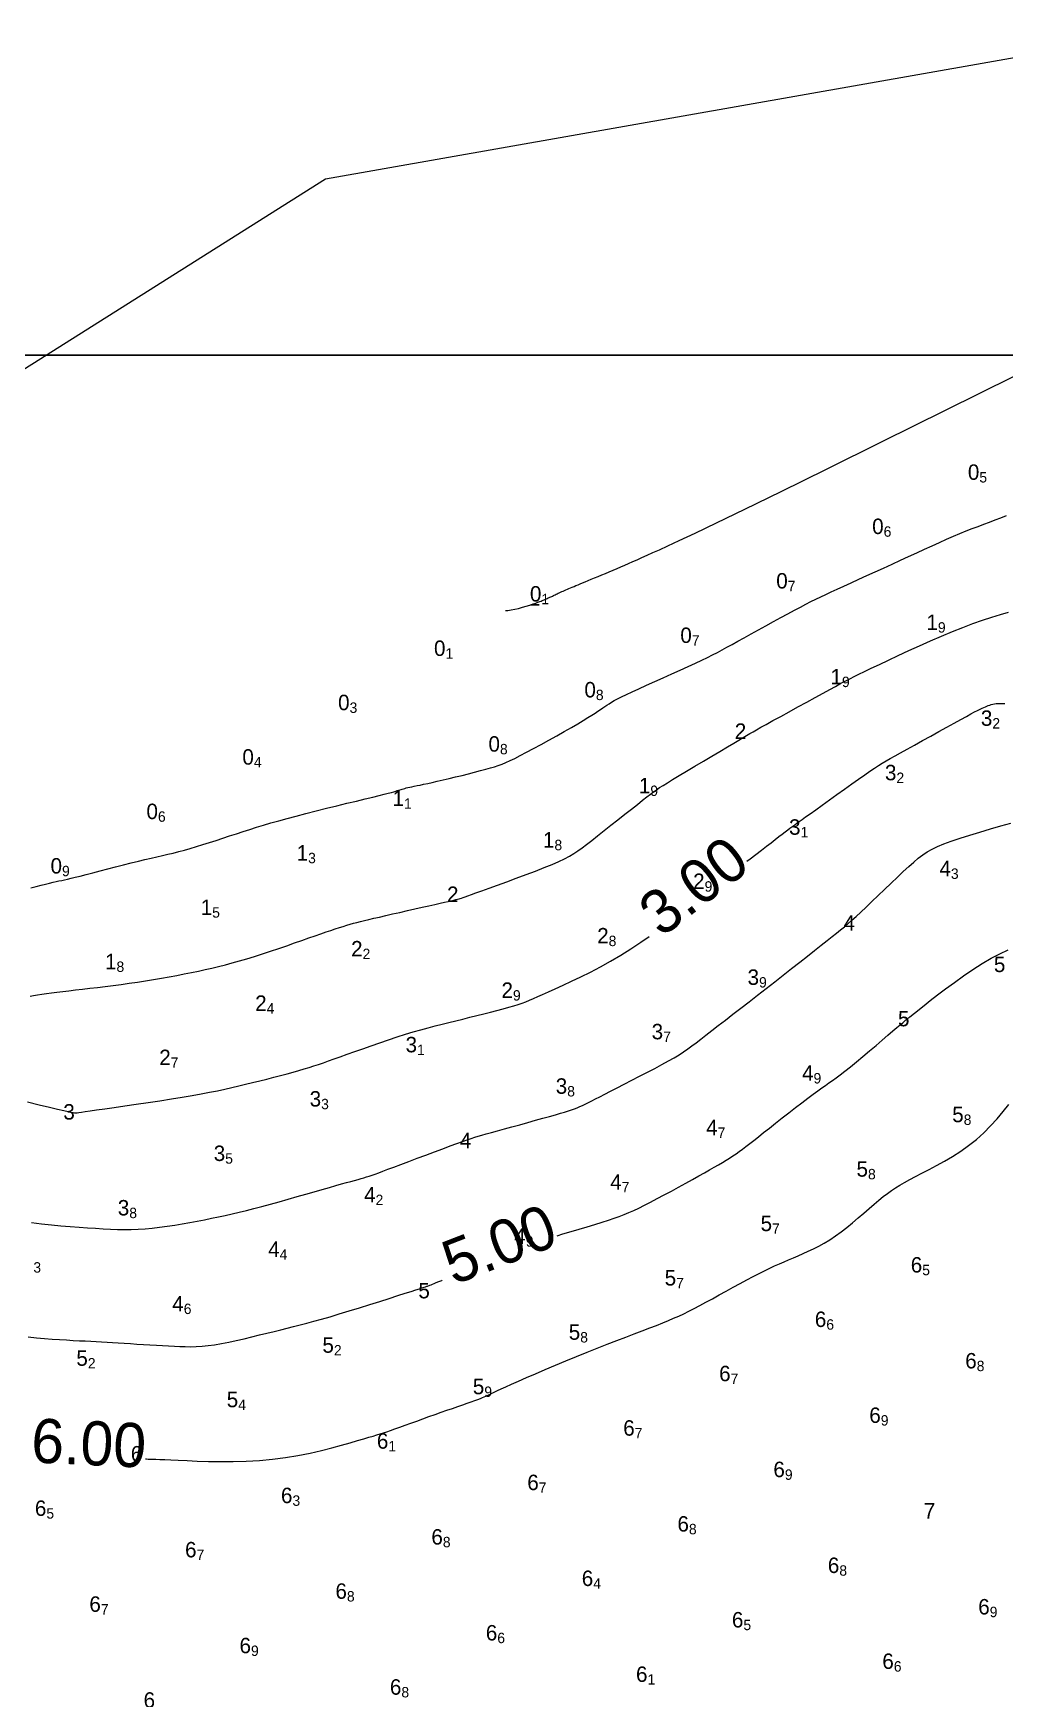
# Model space of a CAD drawing. Header units: millimetres. Extents: x 784883 to 785608, y 628235 to 628806.
# Drawn here: x 785229.4 to 785273.4, y 628439 to 628514.6 of the extents above; entities that cross this region are included whole.
import ezdxf
from ezdxf.enums import TextEntityAlignment as Align

# ---------------------------------------------------------------- set-up
doc = ezdxf.new("R2010")
doc.units = ezdxf.units.MM
for name, color, linetype in [('0_00', 1, 'Continuous'), ('1_00', 1, 'Continuous'), ('2_00', 92, 'Continuous'), ('3_00', 92, 'Continuous'), ('4_00', 5, 'Continuous'), ('5_00', 252, 'Continuous'), ('6_00', 255, 'Continuous'), ('linker_oever_lucht_foto_cottica_2017_dg2', 7, 'Continuous'), ('Projection_Grid', 7, 'Continuous')]:
    doc.layers.add(name, color=color, linetype=linetype)
doc.layers.add('Soundings', color=7, linetype='Continuous', true_color=0x000000)

msp = doc.modelspace()

# ---------------------------------------------------------------- linework, layer by layer
at = {"layer": '0_00', "color": 1, "linetype": 'Continuous', "lineweight": 0, "true_color": 0xff0000, "flags": 128}
msp.add_lwpolyline([(785250.774, 628488.414), (785250.893, 628488.417), (785251.037, 628488.436), (785251.2, 628488.468), (785251.373, 628488.51), (785251.55, 628488.558), (785251.724, 628488.609), (785251.887, 628488.659), (785252.031, 628488.707), (785252.152, 628488.748), (785252.251, 628488.783), (785252.331, 628488.813), (785252.395, 628488.839), (785252.448, 628488.861), (785252.492, 628488.88), (785252.53, 628488.898), (785252.566, 628488.915), (785252.602, 628488.931), (785252.639, 628488.947), (785252.678, 628488.963), (785252.717, 628488.98), (785252.756, 628488.996), (785252.795, 628489.013), (785252.835, 628489.031), (785252.875, 628489.049), (785252.914, 628489.068), (785252.954, 628489.087), (785252.994, 628489.107), (785253.035, 628489.128), (785253.078, 628489.15), (785253.123, 628489.172), (785253.17, 628489.195), (785253.221, 628489.218), (785253.274, 628489.243), (785253.33, 628489.268), (785253.39, 628489.294), (785253.453, 628489.321), (785253.518, 628489.349), (785253.587, 628489.377), (785253.658, 628489.408), (785253.733, 628489.439), (785253.81, 628489.471), (785253.891, 628489.506), (785253.977, 628489.542), (785254.07, 628489.581), (785254.17, 628489.623), (785254.278, 628489.669), (785254.397, 628489.718), (785254.526, 628489.771), (785254.667, 628489.828), (785254.819, 628489.89), (785254.978, 628489.955), (785255.145, 628490.023), (785255.316, 628490.093), (785255.49, 628490.166), (785255.666, 628490.239), (785255.84, 628490.314), (785256.013, 628490.388), (785256.187, 628490.465), (785256.365, 628490.544), (785256.553, 628490.628), (785256.753, 628490.718), (785256.969, 628490.814), (785257.205, 628490.92), (785257.466, 628491.036), (785257.763, 628491.167), (785258.143, 628491.339), (785258.664, 628491.58), (785259.382, 628491.919), (785260.353, 628492.384), (785261.632, 628493.005), (785263.277, 628493.81), (785265.344, 628494.829), (785267.86, 628496.074), (785270.732, 628497.5), (785273.842, 628499.048)], dxfattribs=at)
at = {"layer": '1_00', "color": 1, "linetype": 'Continuous', "lineweight": 0, "true_color": 0xff0000, "flags": 128}
msp.add_lwpolyline([(785229.25, 628475.831), (785229.501, 628475.897), (785229.726, 628475.955), (785229.928, 628476.005), (785230.107, 628476.048), (785230.266, 628476.085), (785230.405, 628476.115), (785230.532, 628476.143), (785230.654, 628476.169), (785230.782, 628476.196), (785230.921, 628476.227), (785231.081, 628476.263), (785231.269, 628476.309), (785231.495, 628476.365), (785231.762, 628476.433), (785232.065, 628476.512), (785232.396, 628476.599), (785232.743, 628476.69), (785233.1, 628476.783), (785233.456, 628476.874), (785233.803, 628476.962), (785234.131, 628477.043), (785234.433, 628477.115), (785234.714, 628477.18), (785234.977, 628477.24), (785235.228, 628477.297), (785235.473, 628477.353), (785235.716, 628477.411), (785235.962, 628477.474), (785236.218, 628477.542), (785236.487, 628477.619), (785236.768, 628477.703), (785237.059, 628477.792), (785237.357, 628477.887), (785237.66, 628477.985), (785237.966, 628478.085), (785238.272, 628478.185), (785238.577, 628478.285), (785238.879, 628478.383), (785239.182, 628478.48), (785239.49, 628478.576), (785239.809, 628478.674), (785240.144, 628478.773), (785240.498, 628478.875), (785240.877, 628478.98), (785241.286, 628479.089), (785241.726, 628479.204), (785242.189, 628479.321), (785242.662, 628479.439), (785243.134, 628479.554), (785243.592, 628479.666), (785244.024, 628479.77), (785244.418, 628479.865), (785244.763, 628479.949), (785245.049, 628480.019), (785245.28, 628480.077), (785245.464, 628480.125), (785245.608, 628480.163), (785245.72, 628480.193), (785245.807, 628480.219), (785245.876, 628480.24), (785245.934, 628480.258), (785245.989, 628480.276), (785246.043, 628480.293), (785246.097, 628480.31), (785246.153, 628480.327), (785246.214, 628480.344), (785246.28, 628480.362), (785246.355, 628480.38), (785246.439, 628480.399), (785246.534, 628480.419), (785246.643, 628480.442), (785246.768, 628480.467), (785246.909, 628480.496), (785247.07, 628480.53), (785247.253, 628480.569), (785247.459, 628480.614), (785247.69, 628480.666), (785247.948, 628480.726), (785248.225, 628480.791), (785248.514, 628480.861), (785248.809, 628480.934), (785249.101, 628481.007), (785249.383, 628481.079), (785249.647, 628481.147), (785249.886, 628481.211), (785250.096, 628481.269), (785250.283, 628481.325), (785250.456, 628481.381), (785250.625, 628481.444), (785250.8, 628481.516), (785250.989, 628481.602), (785251.203, 628481.706), (785251.45, 628481.832), (785251.738, 628481.983), (785252.058, 628482.154), (785252.4, 628482.339), (785252.752, 628482.533), (785253.105, 628482.729), (785253.448, 628482.922), (785253.769, 628483.105), (785254.058, 628483.273), (785254.306, 628483.422), (785254.517, 628483.551), (785254.696, 628483.664), (785254.847, 628483.762), (785254.976, 628483.849), (785255.088, 628483.926), (785255.189, 628483.996), (785255.284, 628484.061), (785255.378, 628484.123), (785255.477, 628484.185), (785255.587, 628484.251), (785255.715, 628484.322), (785255.867, 628484.402), (785256.049, 628484.493), (785256.267, 628484.599), (785256.528, 628484.721), (785256.835, 628484.863), (785257.18, 628485.019), (785257.55, 628485.187), (785257.935, 628485.36), (785258.324, 628485.535), (785258.704, 628485.706), (785259.064, 628485.87), (785259.393, 628486.022), (785259.683, 628486.158), (785259.939, 628486.282), (785260.172, 628486.398), (785260.391, 628486.51), (785260.606, 628486.623), (785260.825, 628486.742), (785261.059, 628486.871), (785261.317, 628487.014), (785261.606, 628487.174), (785261.92, 628487.349), (785262.252, 628487.532), (785262.593, 628487.721), (785262.935, 628487.91), (785263.27, 628488.093), (785263.59, 628488.268), (785263.887, 628488.428), (785264.155, 628488.57), (785264.401, 628488.698), (785264.63, 628488.815), (785264.853, 628488.925), (785265.075, 628489.033), (785265.306, 628489.142), (785265.553, 628489.257), (785265.823, 628489.382), (785266.123, 628489.519), (785266.45, 628489.668), (785266.799, 628489.827), (785267.164, 628489.994), (785267.541, 628490.165), (785267.924, 628490.34), (785268.309, 628490.516), (785268.69, 628490.691), (785269.064, 628490.863), (785269.428, 628491.031), (785269.783, 628491.194), (785270.127, 628491.352), (785270.461, 628491.502), (785270.783, 628491.645), (785271.093, 628491.78), (785271.39, 628491.905), (785271.674, 628492.02), (785271.948, 628492.127), (785272.213, 628492.228), (785272.472, 628492.326), (785272.728, 628492.421), (785272.983, 628492.518), (785273.239, 628492.617), (785273.5, 628492.721)], dxfattribs=at)
at = {"layer": '2_00', "color": 92, "linetype": 'Continuous', "lineweight": 0, "true_color": 0x00c000, "flags": 128}
msp.add_lwpolyline([(785229.218, 628470.924), (785229.378, 628470.95), (785229.554, 628470.977), (785229.748, 628471.006), (785229.96, 628471.036), (785230.189, 628471.067), (785230.436, 628471.099), (785230.701, 628471.132), (785230.985, 628471.166), (785231.286, 628471.201), (785231.604, 628471.238), (785231.935, 628471.276), (785232.279, 628471.316), (785232.631, 628471.359), (785232.99, 628471.404), (785233.354, 628471.451), (785233.721, 628471.502), (785234.088, 628471.555), (785234.454, 628471.612), (785234.817, 628471.671), (785235.176, 628471.732), (785235.529, 628471.795), (785235.875, 628471.859), (785236.212, 628471.923), (785236.539, 628471.988), (785236.856, 628472.053), (785237.165, 628472.12), (785237.469, 628472.188), (785237.772, 628472.261), (785238.078, 628472.338), (785238.39, 628472.422), (785238.712, 628472.513), (785239.047, 628472.613), (785239.398, 628472.722), (785239.76, 628472.838), (785240.127, 628472.96), (785240.495, 628473.084), (785240.858, 628473.208), (785241.209, 628473.33), (785241.544, 628473.447), (785241.857, 628473.556), (785242.144, 628473.656), (785242.405, 628473.747), (785242.644, 628473.829), (785242.863, 628473.903), (785243.063, 628473.97), (785243.249, 628474.031), (785243.421, 628474.085), (785243.583, 628474.135), (785243.738, 628474.181), (785243.89, 628474.224), (785244.045, 628474.265), (785244.209, 628474.307), (785244.387, 628474.35), (785244.584, 628474.397), (785244.807, 628474.449), (785245.061, 628474.507), (785245.349, 628474.573), (785245.663, 628474.645), (785245.995, 628474.72), (785246.334, 628474.797), (785246.671, 628474.873), (785246.997, 628474.947), (785247.302, 628475.016), (785247.576, 628475.078), (785247.812, 628475.131), (785248.011, 628475.176), (785248.179, 628475.215), (785248.318, 628475.247), (785248.433, 628475.274), (785248.528, 628475.297), (785248.606, 628475.317), (785248.673, 628475.334), (785248.732, 628475.351), (785248.792, 628475.37), (785248.863, 628475.394), (785248.954, 628475.427), (785249.075, 628475.47), (785249.235, 628475.528), (785249.443, 628475.604), (785249.709, 628475.7), (785250.038, 628475.818), (785250.419, 628475.956), (785250.836, 628476.107), (785251.272, 628476.267), (785251.713, 628476.431), (785252.141, 628476.594), (785252.542, 628476.751), (785252.9, 628476.896), (785253.202, 628477.027), (785253.458, 628477.148), (785253.679, 628477.264), (785253.877, 628477.382), (785254.065, 628477.507), (785254.255, 628477.645), (785254.46, 628477.802), (785254.69, 628477.983), (785254.956, 628478.193), (785255.25, 628478.425), (785255.561, 628478.67), (785255.879, 628478.921), (785256.192, 628479.168), (785256.491, 628479.403), (785256.764, 628479.619), (785257.001, 628479.805), (785257.194, 628479.958), (785257.355, 628480.082), (785257.495, 628480.187), (785257.628, 628480.282), (785257.768, 628480.376), (785257.927, 628480.478), (785258.121, 628480.597), (785258.361, 628480.743), (785258.656, 628480.92), (785258.997, 628481.123), (785259.367, 628481.344), (785259.753, 628481.573), (785260.137, 628481.801), (785260.505, 628482.02), (785260.843, 628482.221), (785261.134, 628482.395), (785261.369, 628482.535), (785261.558, 628482.648), (785261.717, 628482.742), (785261.861, 628482.827), (785262.007, 628482.911), (785262.169, 628483.004), (785262.365, 628483.113), (785262.609, 628483.248), (785262.911, 628483.415), (785263.262, 628483.608), (785263.645, 628483.819), (785264.044, 628484.038), (785264.445, 628484.258), (785264.83, 628484.469), (785265.184, 628484.663), (785265.49, 628484.831), (785265.74, 628484.968), (785265.942, 628485.078), (785266.113, 628485.17), (785266.269, 628485.252), (785266.426, 628485.332), (785266.598, 628485.419), (785266.803, 628485.519), (785267.056, 628485.642), (785267.368, 628485.792), (785267.735, 628485.968), (785268.147, 628486.164), (785268.595, 628486.374), (785269.069, 628486.593), (785269.56, 628486.816), (785270.059, 628487.037), (785270.557, 628487.251), (785271.045, 628487.453), (785271.519, 628487.642), (785271.977, 628487.816), (785272.416, 628487.975), (785272.833, 628488.115), (785273.226, 628488.238), (785273.591, 628488.34)], dxfattribs=at)
at = {"layer": '3_00', "color": 92, "linetype": 'Continuous', "lineweight": 0, "true_color": 0x00c000, "flags": 128}
for points in [[(785261.731, 628477.034), (785261.877, 628477.148), (785262.139, 628477.35), (785262.386, 628477.541), (785262.615, 628477.717), (785262.823, 628477.878), (785263.011, 628478.024), (785263.18, 628478.154), (785263.331, 628478.27), (785263.464, 628478.372), (785263.579, 628478.459), (785263.678, 628478.533), (785263.761, 628478.595), (785263.836, 628478.65), (785263.912, 628478.705), (785263.997, 628478.765), (785264.1, 628478.837), (785264.229, 628478.929), (785264.392, 628479.045), (785264.599, 628479.193), (785264.854, 628479.376), (785265.149, 628479.588), (785265.471, 628479.819), (785265.809, 628480.061), (785266.15, 628480.306), (785266.482, 628480.542), (785266.793, 628480.763), (785267.071, 628480.958), (785267.308, 628481.121), (785267.512, 628481.259), (785267.694, 628481.377), (785267.867, 628481.484), (785268.042, 628481.588), (785268.231, 628481.696), (785268.446, 628481.817), (785268.699, 628481.958), (785268.997, 628482.124), (785269.333, 628482.31), (785269.694, 628482.511), (785270.067, 628482.718), (785270.439, 628482.924), (785270.799, 628483.124), (785271.134, 628483.308), (785271.432, 628483.471), (785271.682, 628483.608), (785271.888, 628483.719), (785272.057, 628483.808), (785272.193, 628483.879), (785272.304, 628483.934), (785272.395, 628483.978), (785272.472, 628484.013), (785272.542, 628484.043), (785272.61, 628484.071), (785272.677, 628484.097), (785272.744, 628484.121), (785272.813, 628484.142), (785272.884, 628484.16), (785272.959, 628484.174), (785273.037, 628484.186), (785273.121, 628484.193), (785273.212, 628484.196), (785273.311, 628484.196), (785273.421, 628484.191)], [(785229.105, 628466.117), (785229.641, 628465.99), (785230.102, 628465.881), (785230.468, 628465.796), (785230.747, 628465.731), (785230.95, 628465.684), (785231.091, 628465.653), (785231.182, 628465.634), (785231.235, 628465.624), (785231.263, 628465.621), (785231.279, 628465.621), (785231.294, 628465.622), (785231.318, 628465.624), (785231.363, 628465.63), (785231.437, 628465.641), (785231.552, 628465.657), (785231.716, 628465.68), (785231.941, 628465.712), (785232.235, 628465.754), (785232.605, 628465.806), (785233.04, 628465.868), (785233.523, 628465.937), (785234.039, 628466.012), (785234.573, 628466.091), (785235.108, 628466.172), (785235.63, 628466.254), (785236.121, 628466.334), (785236.571, 628466.411), (785236.982, 628466.485), (785237.361, 628466.558), (785237.714, 628466.63), (785238.047, 628466.701), (785238.367, 628466.773), (785238.681, 628466.846), (785238.995, 628466.921), (785239.314, 628466.998), (785239.635, 628467.078), (785239.956, 628467.159), (785240.272, 628467.24), (785240.579, 628467.32), (785240.874, 628467.398), (785241.154, 628467.475), (785241.414, 628467.548), (785241.652, 628467.617), (785241.875, 628467.684), (785242.089, 628467.752), (785242.302, 628467.822), (785242.521, 628467.896), (785242.753, 628467.977), (785243.007, 628468.067), (785243.289, 628468.168), (785243.604, 628468.282), (785243.948, 628468.405), (785244.314, 628468.535), (785244.695, 628468.67), (785245.085, 628468.805), (785245.477, 628468.938), (785245.864, 628469.066), (785246.239, 628469.186), (785246.597, 628469.295), (785246.94, 628469.394), (785247.27, 628469.486), (785247.59, 628469.571), (785247.905, 628469.651), (785248.216, 628469.728), (785248.526, 628469.804), (785248.84, 628469.88), (785249.158, 628469.958), (785249.477, 628470.037), (785249.792, 628470.115), (785250.1, 628470.193), (785250.395, 628470.27), (785250.673, 628470.344), (785250.928, 628470.415), (785251.157, 628470.482), (785251.357, 628470.544), (785251.536, 628470.605), (785251.704, 628470.667), (785251.871, 628470.734), (785252.047, 628470.81), (785252.241, 628470.896), (785252.465, 628470.997), (785252.728, 628471.116), (785253.038, 628471.255), (785253.389, 628471.414), (785253.777, 628471.594), (785254.193, 628471.794), (785254.631, 628472.012), (785255.085, 628472.249), (785255.547, 628472.504), (785256.012, 628472.777), (785256.471, 628473.065), (785256.92, 628473.364), (785257.29, 628473.623)]]:
    msp.add_lwpolyline(points, dxfattribs=at)
at = {"layer": '4_00', "color": 5, "linetype": 'Continuous', "lineweight": 0, "true_color": 0x1b0fee, "flags": 128}
msp.add_lwpolyline([(785229.285, 628460.654), (785229.739, 628460.592), (785230.186, 628460.541), (785230.621, 628460.499), (785231.043, 628460.464), (785231.447, 628460.435), (785231.831, 628460.409), (785232.194, 628460.386), (785232.537, 628460.366), (785232.866, 628460.35), (785233.184, 628460.34), (785233.495, 628460.335), (785233.805, 628460.337), (785234.117, 628460.348), (785234.435, 628460.367), (785234.762, 628460.397), (785235.097, 628460.435), (785235.438, 628460.48), (785235.781, 628460.532), (785236.125, 628460.589), (785236.466, 628460.65), (785236.801, 628460.713), (785237.129, 628460.776), (785237.448, 628460.84), (785237.761, 628460.905), (785238.071, 628460.972), (785238.384, 628461.043), (785238.702, 628461.117), (785239.032, 628461.198), (785239.375, 628461.285), (785239.738, 628461.38), (785240.121, 628461.484), (785240.52, 628461.594), (785240.926, 628461.708), (785241.331, 628461.824), (785241.729, 628461.938), (785242.111, 628462.047), (785242.47, 628462.151), (785242.797, 628462.244), (785243.088, 628462.327), (785243.344, 628462.398), (785243.569, 628462.461), (785243.766, 628462.515), (785243.941, 628462.563), (785244.096, 628462.606), (785244.235, 628462.646), (785244.362, 628462.683), (785244.483, 628462.72), (785244.603, 628462.758), (785244.729, 628462.8), (785244.87, 628462.85), (785245.033, 628462.908), (785245.224, 628462.979), (785245.452, 628463.063), (785245.723, 628463.165), (785246.042, 628463.285), (785246.398, 628463.419), (785246.779, 628463.562), (785247.171, 628463.709), (785247.56, 628463.855), (785247.934, 628463.995), (785248.279, 628464.123), (785248.581, 628464.235), (785248.833, 628464.326), (785249.041, 628464.401), (785249.221, 628464.462), (785249.384, 628464.515), (785249.544, 628464.564), (785249.715, 628464.614), (785249.909, 628464.668), (785250.14, 628464.732), (785250.417, 628464.808), (785250.732, 628464.895), (785251.074, 628464.99), (785251.431, 628465.088), (785251.791, 628465.188), (785252.144, 628465.286), (785252.478, 628465.379), (785252.78, 628465.464), (785253.043, 628465.538), (785253.269, 628465.603), (785253.463, 628465.66), (785253.631, 628465.712), (785253.779, 628465.761), (785253.911, 628465.808), (785254.034, 628465.855), (785254.154, 628465.905), (785254.274, 628465.959), (785254.401, 628466.019), (785254.538, 628466.087), (785254.69, 628466.165), (785254.863, 628466.254), (785255.06, 628466.356), (785255.286, 628466.474), (785255.546, 628466.608), (785255.842, 628466.759), (785256.167, 628466.925), (785256.51, 628467.1), (785256.863, 628467.281), (785257.215, 628467.464), (785257.556, 628467.643), (785257.878, 628467.816), (785258.17, 628467.977), (785258.425, 628468.124), (785258.65, 628468.26), (785258.853, 628468.391), (785259.045, 628468.522), (785259.233, 628468.658), (785259.427, 628468.804), (785259.637, 628468.966), (785259.871, 628469.148), (785260.137, 628469.354), (785260.432, 628469.583), (785260.753, 628469.832), (785261.095, 628470.097), (785261.455, 628470.377), (785261.828, 628470.667), (785262.212, 628470.965), (785262.601, 628471.268), (785262.991, 628471.573), (785263.378, 628471.877), (785263.757, 628472.174), (785264.124, 628472.461), (785264.472, 628472.735), (785264.798, 628472.991), (785265.097, 628473.226), (785265.363, 628473.435), (785265.594, 628473.617), (785265.796, 628473.778), (785265.979, 628473.925), (785266.15, 628474.066), (785266.318, 628474.21), (785266.493, 628474.363), (785266.682, 628474.535), (785266.894, 628474.732), (785267.135, 628474.96), (785267.4, 628475.213), (785267.682, 628475.484), (785267.973, 628475.763), (785268.265, 628476.042), (785268.551, 628476.314), (785268.822, 628476.57), (785269.072, 628476.801), (785269.296, 628477.002), (785269.502, 628477.176), (785269.702, 628477.328), (785269.906, 628477.464), (785270.127, 628477.588), (785270.375, 628477.707), (785270.662, 628477.826), (785270.999, 628477.95), (785271.394, 628478.083), (785271.833, 628478.222), (785272.299, 628478.364), (785272.776, 628478.506), (785273.245, 628478.642), (785273.691, 628478.769)], dxfattribs=at)
at = {"layer": '5_00', "color": 252, "linetype": 'Continuous', "lineweight": 0, "true_color": 0x8e919d, "flags": 128}
for points in [[(785253.129, 628460.052), (785253.388, 628460.13), (785253.752, 628460.238), (785254.123, 628460.35), (785254.489, 628460.46), (785254.838, 628460.567), (785255.161, 628460.667), (785255.448, 628460.758), (785255.704, 628460.843), (785255.939, 628460.926), (785256.16, 628461.01), (785256.377, 628461.098), (785256.597, 628461.195), (785256.829, 628461.305), (785257.083, 628461.43), (785257.362, 628461.573), (785257.664, 628461.732), (785257.981, 628461.901), (785258.306, 628462.077), (785258.632, 628462.255), (785258.952, 628462.432), (785259.258, 628462.602), (785259.543, 628462.761), (785259.803, 628462.906), (785260.038, 628463.038), (785260.251, 628463.159), (785260.446, 628463.272), (785260.624, 628463.377), (785260.79, 628463.478), (785260.945, 628463.575), (785261.093, 628463.672), (785261.237, 628463.77), (785261.381, 628463.872), (785261.529, 628463.981), (785261.686, 628464.099), (785261.856, 628464.23), (785262.043, 628464.377), (785262.251, 628464.541), (785262.485, 628464.726), (785262.746, 628464.933), (785263.03, 628465.157), (785263.327, 628465.391), (785263.629, 628465.628), (785263.929, 628465.861), (785264.217, 628466.084), (785264.487, 628466.29), (785264.73, 628466.471), (785264.94, 628466.624), (785265.124, 628466.754), (785265.29, 628466.869), (785265.448, 628466.979), (785265.607, 628467.09), (785265.775, 628467.211), (785265.962, 628467.352), (785266.177, 628467.519), (785266.425, 628467.718), (785266.7, 628467.944), (785266.991, 628468.186), (785267.29, 628468.437), (785267.584, 628468.686), (785267.866, 628468.926), (785268.125, 628469.146), (785268.35, 628469.338), (785268.535, 628469.495), (785268.682, 628469.62), (785268.795, 628469.715), (785268.88, 628469.787), (785268.943, 628469.839), (785268.986, 628469.875), (785269.017, 628469.9), (785269.039, 628469.918), (785269.059, 628469.934), (785269.083, 628469.954), (785269.119, 628469.983), (785269.177, 628470.029), (785269.262, 628470.098), (785269.385, 628470.195), (785269.551, 628470.327), (785269.77, 628470.5), (785270.047, 628470.717), (785270.374, 628470.971), (785270.74, 628471.251), (785271.136, 628471.544), (785271.551, 628471.841), (785271.974, 628472.131), (785272.397, 628472.401), (785272.807, 628472.642), (785273.198, 628472.845), (785273.57, 628473.012)], [(785229.139, 628455.466), (785229.512, 628455.423), (785229.874, 628455.389), (785230.224, 628455.361), (785230.558, 628455.339), (785230.876, 628455.321), (785231.176, 628455.304), (785231.456, 628455.289), (785231.722, 628455.275), (785231.975, 628455.261), (785232.222, 628455.247), (785232.466, 628455.233), (785232.711, 628455.219), (785232.961, 628455.204), (785233.222, 628455.188), (785233.495, 628455.172), (785233.779, 628455.155), (785234.07, 628455.137), (785234.364, 628455.119), (785234.658, 628455.101), (785234.949, 628455.084), (785235.233, 628455.067), (785235.506, 628455.051), (785235.766, 628455.037), (785236.016, 628455.025), (785236.262, 628455.018), (785236.508, 628455.017), (785236.758, 628455.024), (785237.018, 628455.039), (785237.291, 628455.066), (785237.583, 628455.106), (785237.897, 628455.159), (785238.228, 628455.223), (785238.572, 628455.297), (785238.923, 628455.377), (785239.275, 628455.462), (785239.623, 628455.547), (785239.962, 628455.632), (785240.286, 628455.712), (785240.592, 628455.788), (785240.886, 628455.86), (785241.174, 628455.931), (785241.466, 628456.004), (785241.769, 628456.083), (785242.091, 628456.169), (785242.44, 628456.266), (785242.823, 628456.377), (785243.244, 628456.502), (785243.695, 628456.64), (785244.16, 628456.784), (785244.627, 628456.93), (785245.082, 628457.073), (785245.51, 628457.209), (785245.899, 628457.333), (785246.234, 628457.44), (785246.506, 628457.527), (785246.72, 628457.595), (785246.882, 628457.647), (785247.002, 628457.685), (785247.088, 628457.712), (785247.148, 628457.731), (785247.189, 628457.744), (785247.221, 628457.755), (785247.25, 628457.765), (785247.281, 628457.775), (785247.315, 628457.788), (785247.356, 628457.804), (785247.407, 628457.824), (785247.47, 628457.849), (785247.548, 628457.881), (785247.644, 628457.921), (785247.76, 628457.969), (785247.897, 628458.026), (785247.907, 628458.03)]]:
    msp.add_lwpolyline(points, dxfattribs=at)
at = {"layer": '6_00', "color": 18, "linetype": 'Continuous', "lineweight": 0, "true_color": 0x000000, "flags": 128}
msp.add_lwpolyline([(785234.45, 628449.924), (785234.496, 628449.922), (785234.578, 628449.919), (785234.672, 628449.915), (785234.787, 628449.912), (785234.93, 628449.907), (785235.109, 628449.901), (785235.332, 628449.892), (785235.608, 628449.881), (785235.943, 628449.866), (785236.344, 628449.848), (785236.803, 628449.83), (785237.309, 628449.814), (785237.854, 628449.806), (785238.427, 628449.807), (785239.018, 628449.823), (785239.618, 628449.856), (785240.215, 628449.909), (785240.802, 628449.985), (785241.371, 628450.081), (785241.916, 628450.19), (785242.431, 628450.308), (785242.911, 628450.428), (785243.349, 628450.547), (785243.74, 628450.659), (785244.077, 628450.757), (785244.357, 628450.839), (785244.588, 628450.907), (785244.781, 628450.964), (785244.948, 628451.015), (785245.1, 628451.062), (785245.247, 628451.109), (785245.4, 628451.16), (785245.571, 628451.219), (785245.768, 628451.289), (785245.989, 628451.368), (785246.23, 628451.455), (785246.486, 628451.548), (785246.755, 628451.645), (785247.03, 628451.744), (785247.309, 628451.844), (785247.586, 628451.943), (785247.858, 628452.039), (785248.122, 628452.132), (785248.375, 628452.22), (785248.615, 628452.303), (785248.839, 628452.381), (785249.045, 628452.453), (785249.23, 628452.518), (785249.392, 628452.576), (785249.529, 628452.626), (785249.643, 628452.668), (785249.738, 628452.706), (785249.817, 628452.738), (785249.883, 628452.766), (785249.939, 628452.792), (785249.989, 628452.817), (785250.035, 628452.841), (785250.083, 628452.866), (785250.138, 628452.894), (785250.209, 628452.93), (785250.302, 628452.975), (785250.425, 628453.033), (785250.586, 628453.107), (785250.792, 628453.2), (785251.05, 628453.315), (785251.366, 628453.454), (785251.733, 628453.614), (785252.141, 628453.79), (785252.582, 628453.978), (785253.045, 628454.175), (785253.523, 628454.374), (785254.004, 628454.573), (785254.481, 628454.767), (785254.945, 628454.952), (785255.393, 628455.128), (785255.823, 628455.294), (785256.233, 628455.451), (785256.62, 628455.598), (785256.984, 628455.737), (785257.321, 628455.866), (785257.629, 628455.985), (785257.909, 628456.096), (785258.166, 628456.201), (785258.405, 628456.303), (785258.635, 628456.405), (785258.862, 628456.511), (785259.092, 628456.623), (785259.333, 628456.745), (785259.59, 628456.88), (785259.87, 628457.03), (785260.168, 628457.192), (785260.478, 628457.362), (785260.795, 628457.537), (785261.113, 628457.711), (785261.427, 628457.883), (785261.73, 628458.046), (785262.016, 628458.198), (785262.283, 628458.336), (785262.531, 628458.46), (785262.765, 628458.574), (785262.987, 628458.678), (785263.201, 628458.776), (785263.412, 628458.869), (785263.622, 628458.96), (785263.835, 628459.051), (785264.054, 628459.144), (785264.279, 628459.241), (785264.51, 628459.345), (785264.746, 628459.457), (785264.989, 628459.581), (785265.236, 628459.717), (785265.487, 628459.869), (785265.743, 628460.038), (785266.003, 628460.226), (785266.264, 628460.428), (785266.524, 628460.64), (785266.78, 628460.856), (785267.03, 628461.071), (785267.27, 628461.28), (785267.499, 628461.479), (785267.713, 628461.661), (785267.912, 628461.824), (785268.1, 628461.969), (785268.285, 628462.103), (785268.472, 628462.228), (785268.667, 628462.35), (785268.878, 628462.472), (785269.111, 628462.6), (785269.373, 628462.737), (785269.666, 628462.888), (785269.988, 628463.053), (785270.332, 628463.235), (785270.69, 628463.434), (785271.056, 628463.65), (785271.423, 628463.886), (785271.785, 628464.142), (785272.134, 628464.418), (785272.466, 628464.716), (785272.78, 628465.03), (785273.075, 628465.353), (785273.353, 628465.681), (785273.614, 628466.006)], dxfattribs=at)
at = {"layer": 'linker_oever_lucht_foto_cottica_2017_dg2', "color": 18, "linetype": 'Continuous', "lineweight": 20, "true_color": 0x000000}
for p, q in [((785280.158, 628514.595), (785242.626, 628507.971)), ((785242.626, 628507.971), (785191.847, 628475.959))]:
    msp.add_line(p, q, dxfattribs=at)
at = {"layer": 'Projection_Grid', "color": 18, "linetype": 'Continuous', "true_color": 0x000000}
msp.add_line((784909.293, 628500), (785582.145, 628500), dxfattribs=at)
at = {"layer": 'Soundings', "color": 1, "true_color": 0xff0000}
msp.add_line((785251.935, 628488.673, -0.05), (785252.301, 628488.673, -0.05), dxfattribs=at)

# ---------------------------------------------------------------- texts
at = {"layer": '3_00', "color": 92, "true_color": 0x00c000}
msp.add_text('3.00', height=2, rotation=37.536, dxfattribs=at).set_placement((785257.851, 628473.549))
at = {"layer": '5_00', "color": 252, "true_color": 0x8e919d}
msp.add_text('5.00', height=2, rotation=21.17, dxfattribs=at).set_placement((785248.424, 628457.801))
at = {"layer": '6_00', "color": 18, "true_color": 0x000000}
msp.add_text('6.00', height=2, rotation=357.259, dxfattribs=at).set_placement((785229.237, 628449.773))
at = {"layer": 'Soundings', "color": 1, "true_color": 0xff0000}
for s, p in [('0', (785272.27, 628494.69, 0.45)), ('0', (785267.93, 628492.23, 0.55)), ('0', (785263.58, 628489.76, 0.67)), ('0', (785252.41, 628489.17, -0.05)), ('1', (785270.39, 628487.88, 1.85)), ('0', (785248.06, 628486.7, 0.11)), ('0', (785259.23, 628487.29, 0.68)), ('1', (785266.04, 628485.41, 1.94)), ('0', (785254.88, 628484.82, 0.81)), ('0', (785243.71, 628484.24, 0.26)), ('2', (785261.7, 628482.94, 1.96)), ('0', (785250.53, 628482.36, 0.82)), ('0', (785239.37, 628481.77, 0.44)), ('1', (785246.18, 628479.89, 1.07)), ('1', (785257.35, 628480.47, 1.94)), ('0', (785235.02, 628479.3, 0.63)), ('1', (785253, 628478.01, 1.79)), ('0', (785230.67, 628476.83, 0.87)), ('1', (785241.83, 628477.42, 1.33)), ('2', (785248.65, 628475.54, 1.96)), ('1', (785237.48, 628474.95, 1.5)), ('1', (785233.14, 628472.49, 1.8))]:
    msp.add_text(s, height=0.7, dxfattribs=at).set_placement(p, align=Align.MIDDLE_RIGHT)
for s, p in [('5', (785272.27, 628494.69, 0.45)), ('6', (785267.93, 628492.23, 0.55)), ('7', (785263.58, 628489.76, 0.67)), ('1', (785252.41, 628489.17, -0.05)), ('9', (785270.39, 628487.88, 1.85)), ('7', (785259.23, 628487.29, 0.68)), ('1', (785248.06, 628486.7, 0.11)), ('9', (785266.04, 628485.41, 1.94)), ('8', (785254.88, 628484.82, 0.81)), ('3', (785243.71, 628484.24, 0.26)), ('4', (785239.37, 628481.77, 0.44)), ('8', (785250.53, 628482.36, 0.82)), ('9', (785257.35, 628480.47, 1.94)), ('1', (785246.18, 628479.89, 1.07)), ('6', (785235.02, 628479.3, 0.63)), ('8', (785253, 628478.01, 1.79)), ('3', (785241.83, 628477.42, 1.33)), ('9', (785230.67, 628476.83, 0.87)), ('5', (785237.48, 628474.95, 1.5)), ('8', (785233.14, 628472.49, 1.8))]:
    msp.add_text(s, height=0.472, dxfattribs=at).set_placement(p, align=Align.TOP_LEFT)
at = {"layer": 'Soundings', "color": 92, "true_color": 0x00c000}
for s, p in [('3', (785272.86, 628483.53, 3.16)), ('3', (785268.51, 628481.06, 3.17)), ('3', (785264.16, 628478.59, 3.05)), ('2', (785259.81, 628476.13, 2.91)), ('2', (785244.3, 628473.07, 2.23)), ('2', (785255.46, 628473.66, 2.76)), ('3', (785262.28, 628471.78, 3.88)), ('2', (785251.12, 628471.19, 2.86)), ('2', (785239.95, 628470.6, 2.39)), ('3', (785257.93, 628469.31, 3.74)), ('3', (785246.77, 628468.72, 3.12)), ('2', (785235.6, 628468.14, 2.65)), ('3', (785242.42, 628466.26, 3.27)), ('3', (785253.58, 628466.84, 3.79)), ('3', (785231.25, 628465.67, 2.99)), ('3', (785238.07, 628463.79, 3.51)), ('3', (785233.72, 628461.32, 3.8))]:
    msp.add_text(s, height=0.7, dxfattribs=at).set_placement(p, align=Align.MIDDLE_RIGHT)
for s, p in [('2', (785272.86, 628483.53, 3.16)), ('2', (785268.51, 628481.06, 3.17)), ('1', (785264.16, 628478.59, 3.05)), ('9', (785259.81, 628476.13, 2.91)), ('8', (785255.46, 628473.66, 2.76)), ('2', (785244.3, 628473.07, 2.23)), ('9', (785251.12, 628471.19, 2.86)), ('9', (785262.28, 628471.78, 3.88)), ('4', (785239.95, 628470.6, 2.39)), ('7', (785257.93, 628469.31, 3.74)), ('7', (785235.6, 628468.14, 2.65)), ('1', (785246.77, 628468.72, 3.12)), ('8', (785253.58, 628466.84, 3.79)), ('3', (785242.42, 628466.26, 3.27)), ('5', (785238.07, 628463.79, 3.51)), ('8', (785233.72, 628461.32, 3.8))]:
    msp.add_text(s, height=0.472, dxfattribs=at).set_placement(p, align=Align.TOP_LEFT)
at = {"layer": 'Soundings', "color": 5, "true_color": 0x1b0fee}
for p in [(785270.98, 628476.71, 4.29), (785266.63, 628474.24, 4.03), (785249.23, 628464.37, 4.02), (785244.89, 628461.91, 4.16), (785240.54, 628459.44, 4.36)]:
    msp.add_text('4', height=0.7, dxfattribs=at).set_placement(p, align=Align.MIDDLE_RIGHT)
for s, p in [('3', (785270.98, 628476.71, 4.29)), ('2', (785244.89, 628461.91, 4.16)), ('4', (785240.54, 628459.44, 4.36)), ('3', (785229.37, 628458.85, 4.33))]:
    msp.add_text(s, height=0.472, dxfattribs=at).set_placement(p, align=Align.TOP_LEFT)
at = {"layer": 'Soundings', "color": 252, "true_color": 0x8e919d}
for p in [(785273.45, 628472.36, 5.14), (785269.1, 628469.9, 5.01), (785247.35, 628457.56, 5.04), (785243, 628455.09, 5.22), (785231.84, 628454.5, 5.15), (785238.66, 628452.62, 5.44)]:
    msp.add_text('5', height=0.7, dxfattribs=at).set_placement(p, align=Align.MIDDLE_RIGHT)
at = {"layer": 'Soundings', "color": 214, "true_color": 0x8c1b96}
for p in [(785264.75, 628467.43, 4.86), (785260.4, 628464.96, 4.71), (785256.05, 628462.49, 4.72), (785251.7, 628460.03, 4.93), (785236.19, 628456.97, 4.62)]:
    msp.add_text('4', height=0.7, dxfattribs=at).set_placement(p, align=Align.MIDDLE_RIGHT)
for s, p in [('9', (785264.75, 628467.43, 4.86)), ('7', (785260.4, 628464.96, 4.71)), ('7', (785256.05, 628462.49, 4.72)), ('9', (785251.7, 628460.03, 4.93)), ('6', (785236.19, 628456.97, 4.62))]:
    msp.add_text(s, height=0.472, dxfattribs=at).set_placement(p, align=Align.TOP_LEFT)
at = {"layer": 'Soundings', "color": 18, "true_color": 0x000000}
for s, p in [('5', (785271.56, 628465.55, 5.78)), ('5', (785267.22, 628463.08, 5.83)), ('5', (785262.87, 628460.61, 5.68)), ('6', (785269.68, 628458.73, 6.45)), ('5', (785258.52, 628458.14, 5.68)), ('5', (785254.17, 628455.68, 5.83)), ('6', (785265.33, 628456.26, 6.56)), ('6', (785272.15, 628454.38, 6.76)), ('6', (785260.99, 628453.8, 6.65)), ('5', (785249.82, 628453.21, 5.93)), ('6', (785267.8, 628451.91, 6.85)), ('6', (785256.64, 628451.33, 6.74)), ('6', (785245.47, 628450.74, 6.07)), ('6', (785234.31, 628450.16, 5.96)), ('6', (785252.29, 628448.86, 6.74)), ('6', (785263.45, 628449.45, 6.85)), ('6', (785241.12, 628448.27, 6.26)), ('6', (785229.96, 628447.69, 6.46)), ('7', (785270.27, 628447.57, 6.98)), ('6', (785259.1, 628446.98, 6.78)), ('6', (785236.77, 628445.81, 6.67)), ('6', (785247.94, 628446.39, 6.8)), ('6', (785265.92, 628445.1, 6.82)), ('6', (785254.76, 628444.51, 6.42)), ('6', (785243.59, 628443.93, 6.84)), ('6', (785232.43, 628443.34, 6.74)), ('6', (785272.74, 628443.22, 6.85)), ('6', (785250.41, 628442.04, 6.58)), ('6', (785261.57, 628442.63, 6.49)), ('6', (785239.24, 628441.46, 6.88)), ('6', (785268.39, 628440.75, 6.55)), ('6', (785257.22, 628440.16, 6.13)), ('6', (785234.89, 628438.99, 6.94)), ('6', (785246.06, 628439.58, 6.79))]:
    msp.add_text(s, height=0.7, dxfattribs=at).set_placement(p, align=Align.MIDDLE_RIGHT)
for s, p in [('8', (785271.56, 628465.55, 5.78)), ('8', (785267.22, 628463.08, 5.83)), ('7', (785262.87, 628460.61, 5.68)), ('5', (785269.68, 628458.73, 6.45)), ('7', (785258.52, 628458.14, 5.68)), ('6', (785265.33, 628456.26, 6.56)), ('8', (785254.17, 628455.68, 5.83)), ('7', (785260.99, 628453.8, 6.65)), ('8', (785272.15, 628454.38, 6.76)), ('9', (785249.82, 628453.21, 5.93)), ('9', (785267.8, 628451.91, 6.85)), ('1', (785245.47, 628450.74, 6.07)), ('7', (785256.64, 628451.33, 6.74)), ('9', (785263.45, 628449.45, 6.85)), ('7', (785252.29, 628448.86, 6.74)), ('5', (785229.96, 628447.69, 6.46)), ('3', (785241.12, 628448.27, 6.26)), ('8', (785259.1, 628446.98, 6.78)), ('8', (785247.94, 628446.39, 6.8)), ('7', (785236.77, 628445.81, 6.67)), ('8', (785265.92, 628445.1, 6.82)), ('8', (785243.59, 628443.93, 6.84)), ('4', (785254.76, 628444.51, 6.42)), ('7', (785232.43, 628443.34, 6.74)), ('9', (785272.74, 628443.22, 6.85)), ('5', (785261.57, 628442.63, 6.49)), ('6', (785250.41, 628442.04, 6.58)), ('9', (785239.24, 628441.46, 6.88)), ('1', (785257.22, 628440.16, 6.13)), ('6', (785268.39, 628440.75, 6.55)), ('8', (785246.06, 628439.58, 6.79))]:
    msp.add_text(s, height=0.472, dxfattribs=at).set_placement(p, align=Align.TOP_LEFT)
at = {"layer": 'Soundings', "color": 252, "true_color": 0x8e919d}
for s, p in [('2', (785231.84, 628454.5, 5.15)), ('2', (785243, 628455.09, 5.22)), ('4', (785238.66, 628452.62, 5.44))]:
    msp.add_text(s, height=0.472, dxfattribs=at).set_placement(p, align=Align.TOP_LEFT)

doc.saveas('drawing.dxf')
